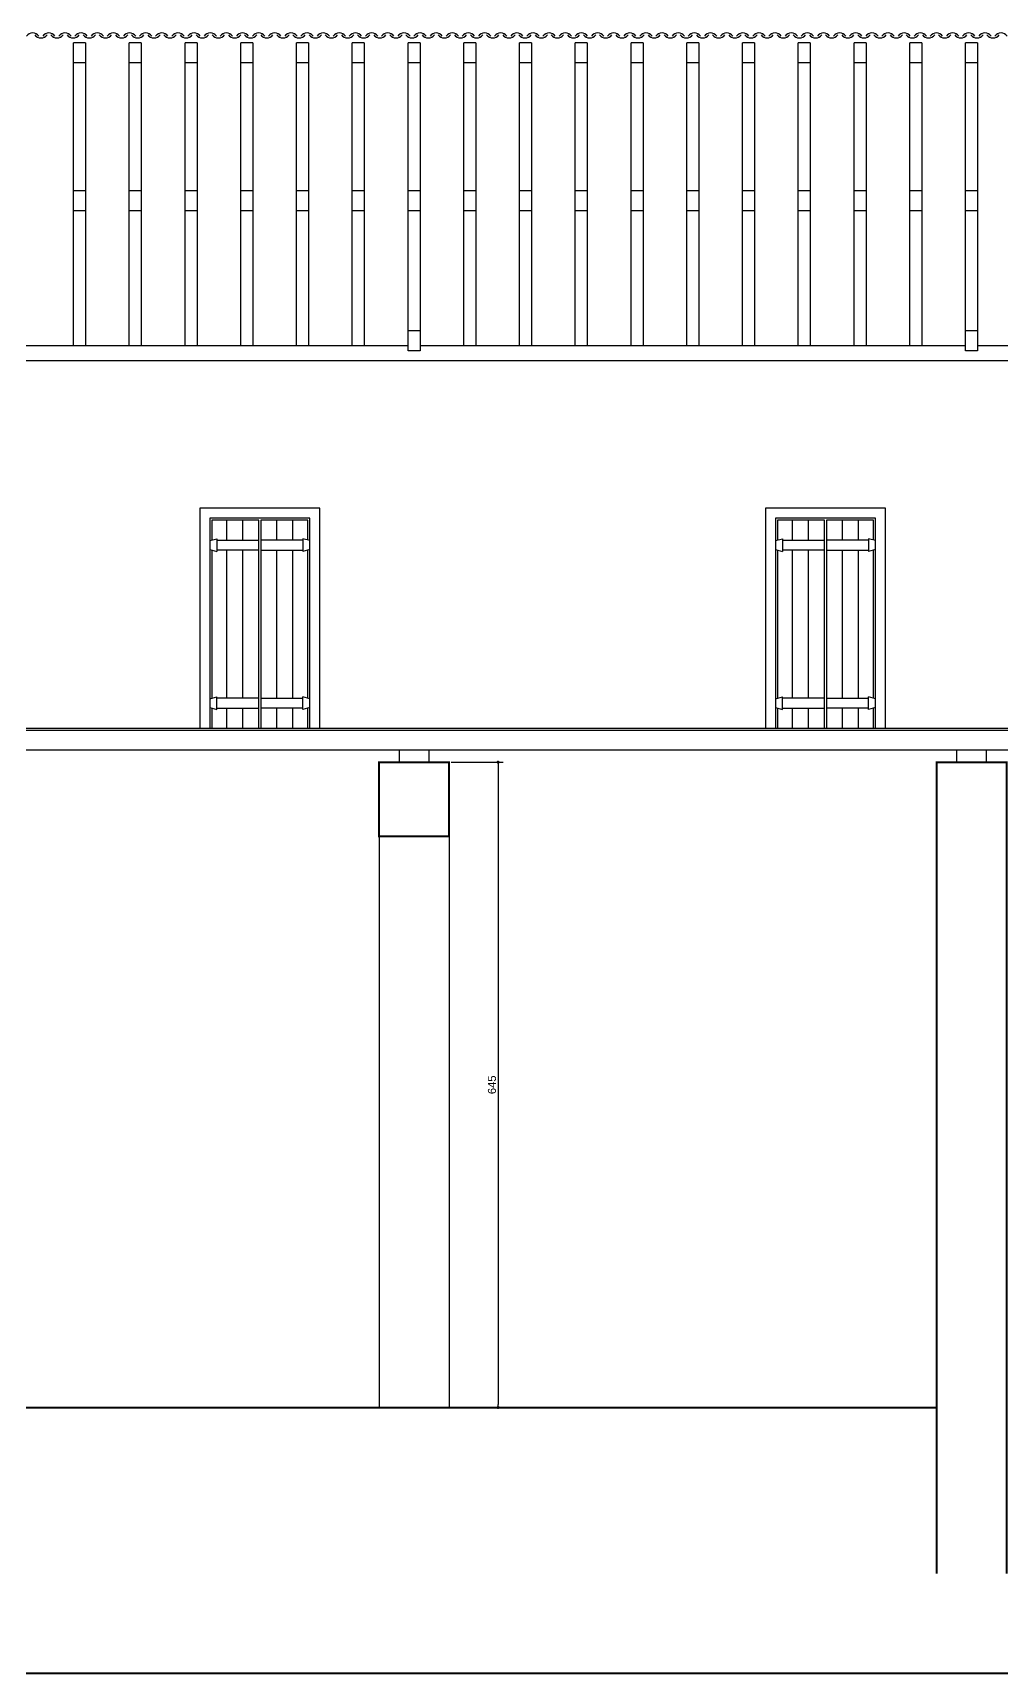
# Model space of a CAD drawing. Extents: x -6493 to 6606, y -1422 to 11651.
# Drawn here: x -1222 to -254, y 6164 to 7804 of the extents above; entities that cross this region are included whole.
import ezdxf

# ---------------------------------------------------------------- set-up
doc = ezdxf.new("R2010")
doc.units = 0
doc.header["$PDMODE"] = 35
doc.layers.get('0').update_dxf_attribs({"linetype": 'CONTINUOUS'})
doc.layers.get('DEFPOINTS').update_dxf_attribs({"linetype": 'CONTINUOUS'})
for name, color, linetype in [('COTA', 7, 'CONTINUOUS'), ('PAREDE', 7, 'CONTINUOUS'), ('PAREDE_FINA', 7, 'CONTINUOUS')]:
    doc.layers.add(name, color=color, linetype=linetype)
doc.styles.add('TEXTO', font='ARIAL.TTF')
doc.dimstyles.new('COTA', dxfattribs={"dimtxt": 8, "dimasz": 3, "dimexe": 5, "dimexo": 2, "dimgap": 2, "dimtad": 1, "dimdec": 1, "dimdsep": 46, "dimtxsty": 'TEXTO', "dimblk1": 'DOT', "dimblk2": 'DOT', "dimsah": 1, "dimcen": 0, "dimclrd": 256, "dimclre": 256, "dimclrt": 256, "dimadec": 0, "dimazin": 0, "dimtfac": 1, "dimtdec": 4, "dimtmove": 0, "dimatfit": 3, "dimldrblk": 'DOT', "dimfxl": 1, "dimtolj": 1, "dimtzin": 0, "dimarcsym": 0})

# ---------------------------------------------------------------- blocks, each defined once
blk = doc.blocks.new('_DOT')
at = {"color": 0, "linetype": 'ByBlock'}
blk.add_line((-0.5, 0), (-1, 0), dxfattribs=at)
at = {"color": 0, "linetype": 'ByBlock', "const_width": 0.5}
blk.add_lwpolyline([(-0.25, 0, 1), (0.25, 0, 1)], format="xyb", close=True, dxfattribs=at)
blk = doc.blocks.new('*D328')
at = {"layer": 'COTA', "lineweight": -2}
for p, q in [((-804, 7075.5), (-752, 7075.5)), ((-757, 7072.5), (-757, 6433.5)), ((-804, 6430.5), (-752, 6430.5))]:
    blk.add_line(p, q, dxfattribs=at)
at = {"layer": 'DEFPOINTS', "color": 0}
for p in [(-806, 7075.5), (-806, 6430.5), (-757, 6430.5)]:
    blk.add_point(p, dxfattribs=at)
at = {"layer": 'COTA', "lineweight": -2, "xscale": 3, "yscale": 3, "zscale": 3}
for p, rotation in [((-757, 7075.5), 90), ((-757, 6430.5), 270)]:
    blk.add_blockref('_DOT', p, dxfattribs=dict(at, rotation=rotation))
at = {"layer": 'COTA', "insert": (-763.1, 6753), "char_height": 8, "attachment_point": 5, "rotation": 90, "style": 'TEXTO'}
blk.add_mtext('\\A1;645', dxfattribs=at)

msp = doc.modelspace()

# ---------------------------------------------------------------- linework, layer by layer
at = {"layer": 'PAREDE', "const_width": 2}
msp.add_lwpolyline([(-875.97, 7001.47), (-805.97, 7001.47), (-805.97, 7075.47), (-875.97, 7075.47)], close=True, dxfattribs=at)
msp.add_lwpolyline([(-248.97, 6264.47), (-248.97, 7075.47), (-318.97, 7075.47), (-318.97, 6264.47)], dxfattribs=at)
at = {"layer": 'PAREDE'}
for points in [[(-5903.97, 6746.97, 2, 2, 0), (-6111.14, 6746.97, 2, 2, 0), (-6111.14, 6164.94, 2, 2, 0), (-4818.97, 6164.94, 2, 2, 0), (1138.25, 6164.94, 2, 2, 0), (1138.25, 6550.55, 2, 2, 0), (1020.03, 6550.55, 0, 0, 0)], [(-2511.97, 6412.97, 2, 2, 0), (-1919.97, 6412.97, 2, 2, 0), (-1919.97, 6430.47, 2, 2, 0), (-318.97, 6430.47, 0, 0, 0)]]:
    msp.add_lwpolyline(points, format="xyseb", dxfattribs=at)
at = {"layer": 'PAREDE_FINA'}
for points in [[(-1181.17, 7491.47), (-1181.17, 7794.47)], [(-1169.17, 7794.47), (-1181.17, 7794.47)], [(-1169.17, 7794.47), (-1169.17, 7491.47)], [(-1125.47, 7491.47), (-1125.47, 7794.47)], [(-1113.47, 7794.47), (-1125.47, 7794.47)], [(-1113.47, 7794.47), (-1113.47, 7491.47)], [(-1069.77, 7491.47), (-1069.77, 7794.47)], [(-1057.77, 7794.47), (-1069.77, 7794.47)], [(-1057.77, 7794.47), (-1057.77, 7491.47)], [(-1014.07, 7491.47), (-1014.07, 7794.47)], [(-1002.07, 7794.47), (-1014.07, 7794.47)], [(-1002.07, 7794.47), (-1002.07, 7491.47)], [(-958.37, 7491.47), (-958.37, 7794.47)], [(-946.37, 7794.47), (-958.37, 7794.47)], [(-946.37, 7794.47), (-946.37, 7491.47)], [(-902.67, 7491.47), (-902.67, 7794.47)], [(-890.67, 7794.47), (-902.67, 7794.47)], [(-890.67, 7794.47), (-890.67, 7491.47)], [(-846.97, 7486.47), (-846.97, 7794.47)], [(-834.97, 7794.47), (-846.97, 7794.47)], [(-834.97, 7794.47), (-834.97, 7486.47)], [(-791.27, 7491.47), (-791.27, 7794.47)], [(-779.27, 7794.47), (-791.27, 7794.47)], [(-779.27, 7794.47), (-779.27, 7491.47)], [(-735.57, 7491.47), (-735.57, 7794.47)], [(-723.57, 7794.47), (-735.57, 7794.47)], [(-723.57, 7794.47), (-723.57, 7491.47)], [(-679.87, 7491.47), (-679.87, 7794.47)], [(-667.87, 7794.47), (-679.87, 7794.47)], [(-667.87, 7794.47), (-667.87, 7491.47)], [(-624.17, 7491.47), (-624.17, 7794.47)], [(-612.17, 7794.47), (-624.17, 7794.47)], [(-612.17, 7794.47), (-612.17, 7491.47)], [(-568.47, 7491.47), (-568.47, 7794.47)], [(-556.47, 7794.47), (-568.47, 7794.47)], [(-556.47, 7794.47), (-556.47, 7491.47)], [(-512.77, 7491.47), (-512.77, 7794.47)], [(-500.77, 7794.47), (-512.77, 7794.47)], [(-500.77, 7794.47), (-500.77, 7491.47)], [(-457.07, 7491.47), (-457.07, 7794.47)], [(-445.07, 7794.47), (-457.07, 7794.47)], [(-445.07, 7794.47), (-445.07, 7491.47)], [(-401.37, 7491.47), (-401.37, 7794.47)], [(-389.37, 7794.47), (-401.37, 7794.47)], [(-389.37, 7794.47), (-389.37, 7491.47)], [(-333.67, 7794.47), (-345.67, 7794.47)], [(-345.67, 7491.47), (-345.67, 7794.47)], [(-333.67, 7794.47), (-333.67, 7491.47)], [(-289.97, 7486.47), (-289.97, 7794.47)], [(-277.97, 7794.47), (-289.97, 7794.47)], [(-277.97, 7794.47), (-277.97, 7486.47)], [(-1169.17, 7774.47), (-1181.17, 7774.47)], [(-1113.47, 7774.47), (-1125.47, 7774.47)], [(-1057.77, 7774.47), (-1069.77, 7774.47)], [(-1002.07, 7774.47), (-1014.07, 7774.47)], [(-946.37, 7774.47), (-958.37, 7774.47)], [(-890.67, 7774.47), (-902.67, 7774.47)], [(-834.97, 7774.47), (-846.97, 7774.47)], [(-779.27, 7774.47), (-791.27, 7774.47)], [(-723.57, 7774.47), (-735.57, 7774.47)], [(-667.87, 7774.47), (-679.87, 7774.47)], [(-612.17, 7774.47), (-624.17, 7774.47)], [(-556.47, 7774.47), (-568.47, 7774.47)], [(-500.77, 7774.47), (-512.77, 7774.47)], [(-445.07, 7774.47), (-457.07, 7774.47)], [(-389.37, 7774.47), (-401.37, 7774.47)], [(-333.67, 7774.47), (-345.67, 7774.47)], [(-277.97, 7774.47), (-289.97, 7774.47)], [(-1181.17, 7646.97), (-1169.17, 7646.97)], [(-1125.47, 7646.97), (-1113.47, 7646.97)], [(-1069.77, 7646.97), (-1057.77, 7646.97)], [(-1014.07, 7646.97), (-1002.07, 7646.97)], [(-958.37, 7646.97), (-946.37, 7646.97)], [(-902.67, 7646.97), (-890.67, 7646.97)], [(-846.97, 7646.97), (-834.97, 7646.97)], [(-791.27, 7646.97), (-779.27, 7646.97)], [(-735.57, 7646.97), (-723.57, 7646.97)], [(-679.87, 7646.97), (-667.87, 7646.97)], [(-624.17, 7646.97), (-612.17, 7646.97)], [(-568.47, 7646.97), (-556.47, 7646.97)], [(-512.77, 7646.97), (-500.77, 7646.97)], [(-457.07, 7646.97), (-445.07, 7646.97)], [(-401.37, 7646.97), (-389.37, 7646.97)], [(-345.67, 7646.97), (-333.67, 7646.97)], [(-289.97, 7646.97), (-277.97, 7646.97)], [(-1181.17, 7626.97), (-1169.17, 7626.97)], [(-1125.47, 7626.97), (-1113.47, 7626.97)], [(-1069.77, 7626.97), (-1057.77, 7626.97)], [(-1014.07, 7626.97), (-1002.07, 7626.97)], [(-958.37, 7626.97), (-946.37, 7626.97)], [(-902.67, 7626.97), (-890.67, 7626.97)], [(-846.97, 7626.97), (-834.97, 7626.97)], [(-791.27, 7626.97), (-779.27, 7626.97)], [(-735.57, 7626.97), (-723.57, 7626.97)], [(-679.87, 7626.97), (-667.87, 7626.97)], [(-624.17, 7626.97), (-612.17, 7626.97)], [(-568.47, 7626.97), (-556.47, 7626.97)], [(-512.77, 7626.97), (-500.77, 7626.97)], [(-457.07, 7626.97), (-445.07, 7626.97)], [(-401.37, 7626.97), (-389.37, 7626.97)], [(-345.67, 7626.97), (-333.67, 7626.97)], [(-289.97, 7626.97), (-277.97, 7626.97)], [(-834.97, 7506.47), (-846.97, 7506.47)], [(-277.97, 7506.47), (-289.97, 7506.47)], [(-846.97, 7491.47), (-1391.97, 7491.47)], [(-834.97, 7486.47), (-846.97, 7486.47)], [(-289.97, 7491.47), (-834.97, 7491.47)], [(-277.97, 7486.47), (-289.97, 7486.47)], [(267.03, 7491.47), (-277.97, 7491.47)], [(780.03, 7476.47), (-2511.97, 7476.47)], [(-934.97, 7109.47), (-934.97, 7329.47), (-1054.97, 7329.47), (-1054.97, 7109.47)], [(-944.97, 7109.47), (-944.97, 7319.47), (-1044.97, 7319.47), (-1044.97, 7109.47)], [(-995.97, 7317.47), (-1042.97, 7317.47), (-1042.97, 7297.47)], [(-1027.97, 7297.47), (-1027.97, 7317.47)], [(-1011.97, 7297.47), (-1011.97, 7317.47)], [(-995.97, 7109.47), (-995.97, 7317.47)], [(-993.97, 7317.47), (-993.97, 7109.47)], [(-946.97, 7297.47), (-946.97, 7317.47), (-993.97, 7317.47)], [(-977.97, 7297.47), (-977.97, 7317.47)], [(-961.97, 7297.47), (-961.97, 7317.47)], [(-369.97, 7109.47), (-369.97, 7329.47), (-489.97, 7329.47), (-489.97, 7109.47)], [(-379.97, 7109.47), (-379.97, 7319.47), (-479.97, 7319.47), (-479.97, 7109.47)], [(-430.97, 7317.47), (-477.97, 7317.47), (-477.97, 7297.47)], [(-462.97, 7297.47), (-462.97, 7317.47)], [(-446.97, 7297.47), (-446.97, 7317.47)], [(-430.97, 7109.47), (-430.97, 7317.47)], [(-428.97, 7317.47), (-428.97, 7109.47)], [(-381.97, 7297.47), (-381.97, 7317.47), (-428.97, 7317.47)], [(-412.97, 7297.47), (-412.97, 7317.47)], [(-396.97, 7297.47), (-396.97, 7317.47)], [(-1044.97, 7296.94), (-1037.97, 7298.77)], [(-1044.97, 7287.99), (-1037.97, 7286.16)], [(-1042.97, 7287.47), (-1042.97, 7139.47)], [(-1037.97, 7298.77), (-1037.97, 7286.16)], [(-1037.97, 7297.47), (-995.97, 7297.47)], [(-995.97, 7287.47), (-1037.97, 7287.47)], [(-1027.97, 7139.47), (-1027.97, 7287.47)], [(-1011.97, 7139.47), (-1011.97, 7287.47)], [(-951.97, 7297.47), (-993.97, 7297.47)], [(-993.97, 7287.47), (-951.97, 7287.47)], [(-977.97, 7139.47), (-977.97, 7287.47)], [(-961.97, 7139.47), (-961.97, 7287.47)], [(-944.97, 7296.94), (-951.97, 7298.77)], [(-951.97, 7298.77), (-951.97, 7286.16)], [(-944.97, 7287.99), (-951.97, 7286.16)], [(-946.97, 7139.47), (-946.97, 7287.47)], [(-479.97, 7296.94), (-472.97, 7298.77)], [(-479.97, 7287.99), (-472.97, 7286.16)], [(-477.97, 7287.47), (-477.97, 7139.47)], [(-472.97, 7298.77), (-472.97, 7286.16)], [(-472.97, 7297.47), (-430.97, 7297.47)], [(-430.97, 7287.47), (-472.97, 7287.47)], [(-462.97, 7139.47), (-462.97, 7287.47)], [(-446.97, 7139.47), (-446.97, 7287.47)], [(-386.97, 7297.47), (-428.97, 7297.47)], [(-428.97, 7287.47), (-386.97, 7287.47)], [(-412.97, 7139.47), (-412.97, 7287.47)], [(-396.97, 7139.47), (-396.97, 7287.47)], [(-379.97, 7296.94), (-386.97, 7298.77)], [(-386.97, 7298.77), (-386.97, 7286.16)], [(-379.97, 7287.99), (-386.97, 7286.16)], [(-381.97, 7139.47), (-381.97, 7287.47)], [(-1044.97, 7138.94), (-1037.97, 7140.77)], [(-1037.97, 7128.16), (-1037.97, 7140.77)], [(-995.97, 7139.47), (-1037.97, 7139.47)], [(-993.97, 7139.47), (-951.97, 7139.47)], [(-951.97, 7128.16), (-951.97, 7140.77)], [(-944.97, 7138.94), (-951.97, 7140.77)], [(-479.97, 7138.94), (-472.97, 7140.77)], [(-472.97, 7128.16), (-472.97, 7140.77)], [(-430.97, 7139.47), (-472.97, 7139.47)], [(-428.97, 7139.47), (-386.97, 7139.47)], [(-386.97, 7128.16), (-386.97, 7140.77)], [(-379.97, 7138.94), (-386.97, 7140.77)], [(-1044.97, 7129.99), (-1037.97, 7128.16)], [(-1042.97, 7129.47), (-1042.97, 7109.47)], [(-1037.97, 7129.47), (-995.97, 7129.47)], [(-1027.97, 7109.47), (-1027.97, 7129.47)], [(-1011.97, 7109.47), (-1011.97, 7129.47)], [(-951.97, 7129.47), (-993.97, 7129.47)], [(-977.97, 7109.47), (-977.97, 7129.47)], [(-961.97, 7109.47), (-961.97, 7129.47)], [(-944.97, 7129.99), (-951.97, 7128.16)], [(-946.97, 7109.47), (-946.97, 7129.47)], [(-479.97, 7129.99), (-472.97, 7128.16)], [(-477.97, 7129.47), (-477.97, 7109.47)], [(-472.97, 7129.47), (-430.97, 7129.47)], [(-462.97, 7109.47), (-462.97, 7129.47)], [(-446.97, 7109.47), (-446.97, 7129.47)], [(-386.97, 7129.47), (-428.97, 7129.47)], [(-412.97, 7109.47), (-412.97, 7129.47)], [(-396.97, 7109.47), (-396.97, 7129.47)], [(-379.97, 7129.99), (-386.97, 7128.16)], [(-381.97, 7109.47), (-381.97, 7129.47)], [(-2511.97, 7109.47), (780.03, 7109.47)], [(-2511.97, 7107.47), (780.03, 7107.47)], [(780.03, 7087.47), (-2511.97, 7087.47)], [(-855.97, 7087.47), (-855.97, 7075.47)], [(-825.97, 7075.47), (-825.97, 7087.47)], [(-298.97, 7087.47), (-298.97, 7075.47)], [(-268.97, 7075.47), (-268.97, 7087.47)], [(-875.97, 7001.47), (-875.97, 6430.47)], [(-805.97, 7001.47), (-805.97, 6430.47)]]:
    msp.add_lwpolyline(points, dxfattribs=at)
for centre, start, end in [((-1222, 7796.97), 35.09066, 144.90934), ((-1213.8, 7806.81), 215.09066, 324.90934), ((-1205.88, 7796.97), 35.09066, 144.90934), ((-1197.67, 7806.81), 215.09066, 324.90934), ((-1189.76, 7796.97), 35.09066, 144.90934), ((-1181.55, 7806.81), 215.09066, 324.90934), ((-1173.63, 7796.97), 35.09066, 144.90934), ((-1165.43, 7806.81), 215.09066, 324.90934), ((-1157.51, 7796.97), 35.09066, 144.90934), ((-1149.3, 7806.81), 215.09066, 324.90934), ((-1141.38, 7796.97), 35.09066, 144.90934), ((-1133.18, 7806.81), 215.09066, 324.90934), ((-1125.26, 7796.97), 35.09066, 144.90934), ((-1117.05, 7806.81), 215.09066, 324.90934), ((-1109.13, 7796.97), 35.09066, 144.90934), ((-1100.93, 7806.81), 215.09066, 324.90934), ((-1093.01, 7796.97), 35.09066, 144.90934), ((-1084.8, 7806.81), 215.09066, 324.90934), ((-1076.88, 7796.97), 35.09066, 144.90934), ((-1068.68, 7806.81), 215.09066, 324.90934), ((-1060.76, 7796.97), 35.09066, 144.90934), ((-1052.55, 7806.81), 215.09066, 324.90934), ((-1044.63, 7796.97), 35.09066, 144.90934), ((-1036.43, 7806.81), 215.09066, 324.90934), ((-1028.51, 7796.97), 35.09066, 144.90934), ((-1020.31, 7806.81), 215.09066, 324.90934), ((-1012.39, 7796.97), 35.09066, 144.90934), ((-1004.18, 7806.81), 215.09066, 324.90934), ((-996.26, 7796.97), 35.09066, 144.90934), ((-988.06, 7806.81), 215.09066, 324.90934), ((-980.14, 7796.97), 35.09066, 144.90934), ((-971.93, 7806.81), 215.09066, 324.90934), ((-964.01, 7796.97), 35.09066, 144.90934), ((-955.81, 7806.81), 215.09066, 324.90934), ((-947.89, 7796.97), 35.09066, 144.90934), ((-939.68, 7806.81), 215.09066, 324.90934), ((-931.76, 7796.97), 35.09066, 144.90934), ((-923.56, 7806.81), 215.09066, 324.90934), ((-915.64, 7796.97), 35.09066, 144.90934), ((-907.43, 7806.81), 215.09066, 324.90934), ((-899.51, 7796.97), 35.09066, 144.90934), ((-891.31, 7806.81), 215.09066, 324.90934), ((-883.39, 7796.97), 35.09066, 144.90934), ((-875.18, 7806.81), 215.09066, 324.90934), ((-867.26, 7796.97), 35.09066, 144.90934), ((-859.06, 7806.81), 215.09066, 324.90934), ((-851.14, 7796.97), 35.09066, 144.90934), ((-842.94, 7806.81), 215.09066, 324.90934), ((-835.02, 7796.97), 35.09066, 144.90934), ((-826.81, 7806.81), 215.09066, 324.90934), ((-818.89, 7796.97), 35.09066, 144.90934), ((-810.69, 7806.81), 215.09066, 324.90934), ((-802.77, 7796.97), 35.09066, 144.90934), ((-794.56, 7806.81), 215.09066, 324.90934), ((-786.64, 7796.97), 35.09066, 144.90934), ((-778.44, 7806.81), 215.09066, 324.90934), ((-770.52, 7796.97), 35.09066, 144.90934), ((-762.31, 7806.81), 215.09066, 324.90934), ((-754.39, 7796.97), 35.09066, 144.90934), ((-746.19, 7806.81), 215.09066, 324.90934), ((-738.27, 7796.97), 35.09066, 144.90934), ((-730.06, 7806.81), 215.09066, 324.90934), ((-722.14, 7796.97), 35.09066, 144.90934), ((-713.94, 7806.81), 215.09066, 324.90934), ((-706.02, 7796.97), 35.09066, 144.90934), ((-697.81, 7806.81), 215.09066, 324.90934), ((-689.9, 7796.97), 35.09066, 144.90934), ((-681.69, 7806.81), 215.09066, 324.90934), ((-673.77, 7796.97), 35.09066, 144.90934), ((-665.57, 7806.81), 215.09066, 324.90934), ((-657.65, 7796.97), 35.09066, 144.90934), ((-649.44, 7806.81), 215.09066, 324.90934), ((-641.52, 7796.97), 35.09066, 144.90934), ((-633.32, 7806.81), 215.09066, 324.90934), ((-625.4, 7796.97), 35.09066, 144.90934), ((-617.19, 7806.81), 215.09066, 324.90934), ((-609.27, 7796.97), 35.09066, 144.90934), ((-601.07, 7806.81), 215.09066, 324.90934), ((-593.15, 7796.97), 35.09066, 144.90934), ((-584.94, 7806.81), 215.09066, 324.90934), ((-577.02, 7796.97), 35.09066, 144.90934), ((-568.82, 7806.81), 215.09066, 324.90934), ((-560.9, 7796.97), 35.09066, 144.90934), ((-552.69, 7806.81), 215.09066, 324.90934), ((-544.77, 7796.97), 35.09066, 144.90934), ((-536.57, 7806.81), 215.09066, 324.90934), ((-528.65, 7796.97), 35.09066, 144.90934), ((-520.45, 7806.81), 215.09066, 324.90934), ((-512.53, 7796.97), 35.09066, 144.90934), ((-504.32, 7806.81), 215.09066, 324.90934), ((-496.4, 7796.97), 35.09066, 144.90934), ((-488.2, 7806.81), 215.09066, 324.90934), ((-480.28, 7796.97), 35.09066, 144.90934), ((-472.07, 7806.81), 215.09066, 324.90934), ((-464.15, 7796.97), 35.09066, 144.90934), ((-455.95, 7806.81), 215.09066, 324.90934), ((-448.03, 7796.97), 35.09066, 144.90934), ((-439.82, 7806.81), 215.09066, 324.90934), ((-431.9, 7796.97), 35.09066, 144.90934), ((-423.7, 7806.81), 215.09066, 324.90934), ((-415.78, 7796.97), 35.09066, 144.90934), ((-407.57, 7806.81), 215.09066, 324.90934), ((-399.65, 7796.97), 35.09066, 144.90934), ((-391.45, 7806.81), 215.09066, 324.90934), ((-383.53, 7796.97), 35.09066, 144.90934), ((-375.32, 7806.81), 215.09066, 324.90934), ((-367.4, 7796.97), 35.09066, 144.90934), ((-359.2, 7806.81), 215.09066, 324.90934), ((-351.28, 7796.97), 35.09066, 144.90934), ((-343.08, 7806.81), 215.09066, 324.90934), ((-335.16, 7796.97), 35.09066, 144.90934), ((-326.95, 7806.81), 215.09066, 324.90934), ((-319.03, 7796.97), 35.09066, 144.90934), ((-310.83, 7806.81), 215.09066, 324.90934), ((-302.91, 7796.97), 35.09066, 144.90934), ((-294.7, 7806.81), 215.09066, 324.90934), ((-286.78, 7796.97), 35.09066, 144.90934), ((-278.58, 7806.81), 215.09066, 324.90934), ((-270.66, 7796.97), 35.09066, 144.90934), ((-262.45, 7806.81), 215.09066, 324.90934), ((-254.53, 7796.97), 35.09066, 144.90934)]:
    msp.add_arc(centre, 7.5, start, end, dxfattribs=at)

# ---------------------------------------------------------------- dimensions: what is measured, and where the dimension line sits
at = {"layer": 'COTA'}
dim = msp.add_linear_dim(base=(-757.02, 6430.47), p1=(-805.97, 7075.47), p2=(-805.97, 6430.47), angle=90, dimstyle='COTA', dxfattribs=at)
dim.commit()
dim.dimension.update_dxf_attribs({"geometry": '*D328', "text_midpoint": (-763.1, 6752.97)})

doc.saveas('drawing.dxf')
